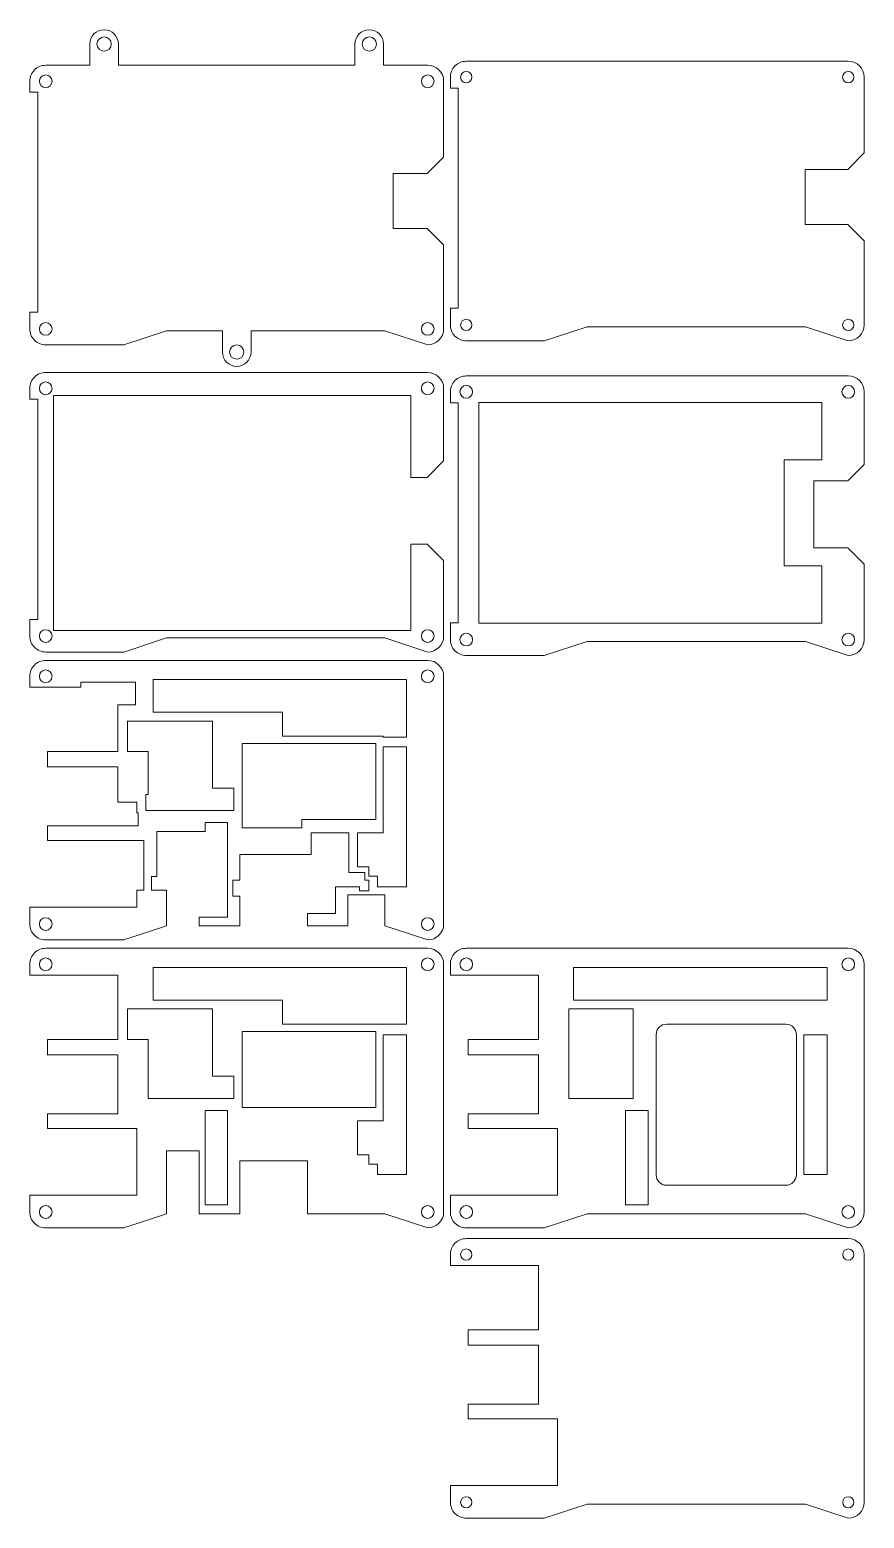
# Model space of a CAD drawing. Header units: millimetres. Extents: x 7 to 207, y 74 to 431.
import ezdxf

# ---------------------------------------------------------------- set-up
doc = ezdxf.new("R2010")
doc.units = ezdxf.units.MM

msp = doc.modelspace()

# ---------------------------------------------------------------- linework, layer by layer
at = {"color": 7, "linetype": 'Continuous', "lineweight": 15}
for p, q in [((21.39, 427.12), (21.39, 422.04)), ((28.25, 427.12), (28.25, 422.04)), ((84.89, 422.04), (84.89, 427.12)), ((91.75, 427.12), (91.75, 422.04)), ((21.39, 422.04), (10.83, 422.04)), ((84.89, 422.04), (28.25, 422.04)), ((102.32, 422.04), (91.75, 422.04)), ((203.03, 423), (111.54, 423)), ((7.02, 418.21), (7.02, 415.6)), ((106.13, 400.07), (106.13, 418.23)), ((107.73, 419.18), (107.73, 416.56)), ((206.84, 401.04), (206.84, 419.19)), ((7.02, 415.6), (8.92, 415.6)), ((8.92, 415.6), (8.92, 362.9)), ((107.73, 416.56), (109.64, 416.56)), ((109.64, 416.56), (109.64, 363.87)), ((102.2, 396.14), (106.13, 400.07)), ((202.91, 397.11), (206.84, 401.04)), ((94.07, 396.14), (102.2, 396.14)), ((94.07, 382.93), (94.07, 396.14)), ((192.68, 397.11), (202.91, 397.11)), ((192.68, 383.9), (192.68, 397.11)), ((102.2, 382.93), (94.07, 382.93)), ((106.13, 379), (102.2, 382.93)), ((202.91, 383.9), (192.68, 383.9)), ((206.84, 379.97), (202.91, 383.9)), ((106.13, 358.89), (106.13, 379)), ((206.84, 359.85), (206.84, 379.97)), ((107.73, 363.87), (107.73, 359.88)), ((109.64, 363.87), (107.73, 363.87)), ((7.02, 362.9), (7.02, 358.91)), ((8.92, 362.9), (7.02, 362.9)), ((29.52, 355.08), (39.76, 358.44)), ((39.76, 358.44), (53.14, 358.44)), ((53.14, 353.36), (53.14, 358.44)), ((60, 358.44), (60, 353.36)), ((60, 358.44), (92.08, 358.44)), ((92.08, 358.44), (102.32, 355.08)), ((130.23, 356.04), (140.47, 359.41)), ((140.47, 359.41), (192.79, 359.41)), ((192.79, 359.41), (203.03, 356.04)), ((10.83, 355.08), (29.52, 355.08)), ((111.54, 356.04), (130.23, 356.04)), ((102.32, 348.48), (10.83, 348.48)), ((203.03, 347.64), (111.54, 347.64)), ((7.02, 344.66), (7.02, 342.04)), ((12.71, 342.94), (98.27, 342.94)), ((12.71, 286.65), (12.71, 342.94)), ((98.27, 342.94), (98.27, 323.35)), ((106.13, 327.28), (106.13, 344.67)), ((107.73, 343.82), (107.73, 341.21)), ((206.84, 326.44), (206.84, 343.83)), ((7.02, 342.04), (8.92, 342.04)), ((8.92, 342.04), (8.92, 289.34)), ((107.73, 341.21), (109.64, 341.21)), ((109.64, 341.21), (109.64, 288.51)), ((114.54, 341.29), (196.68, 341.29)), ((114.54, 341.29), (114.54, 288.4)), ((196.68, 341.29), (196.68, 327.55)), ((102.2, 323.35), (106.13, 327.28)), ((187.67, 327.55), (187.67, 302.15)), ((196.68, 327.55), (187.67, 327.55)), ((206.84, 326.44), (202.91, 322.51)), ((98.27, 323.35), (102.2, 323.35)), ((202.91, 322.51), (194.78, 322.51)), ((194.78, 306.51), (194.78, 322.51)), ((98.27, 307.34), (98.27, 286.65)), ((98.27, 307.34), (102.2, 307.34)), ((102.2, 307.34), (106.13, 303.41)), ((106.13, 285.33), (106.13, 303.41)), ((194.78, 306.51), (202.91, 306.51)), ((202.91, 306.51), (206.84, 302.58)), ((196.68, 302.15), (187.67, 302.15)), ((196.68, 288.4), (196.68, 302.15)), ((206.84, 284.5), (206.84, 302.58)), ((7.02, 289.34), (7.02, 285.36)), ((8.92, 289.34), (7.02, 289.34)), ((12.71, 286.65), (98.27, 286.65)), ((107.73, 288.51), (107.73, 284.52)), ((109.64, 288.51), (107.73, 288.51)), ((114.54, 288.4), (196.68, 288.4)), ((39.76, 284.89), (29.52, 281.52)), ((92.08, 284.89), (39.76, 284.89)), ((92.08, 284.89), (102.32, 281.52)), ((130.23, 280.69), (140.47, 284.05)), ((140.47, 284.05), (192.79, 284.05)), ((192.79, 284.05), (203.03, 280.69)), ((29.52, 281.52), (10.83, 281.52)), ((102.32, 279.52), (10.83, 279.52)), ((111.54, 280.69), (130.23, 280.69)), ((7.02, 275.7), (7.02, 273.08)), ((97.24, 274.91), (36.54, 274.91)), ((36.54, 267.1), (36.54, 274.91)), ((97.24, 274.91), (97.24, 261.1)), ((106.13, 216.37), (106.13, 275.71)), ((19.27, 273.08), (7.02, 273.08)), ((32.35, 274.28), (19.27, 274.28)), ((19.27, 274.28), (19.27, 273.08)), ((32.35, 268.89), (32.35, 274.28)), ((28.1, 268.89), (28.1, 257.67)), ((32.35, 268.89), (28.1, 268.89)), ((50.79, 264.99), (30.41, 264.99)), ((30.41, 264.99), (30.41, 257.67)), ((36.54, 267.1), (67.56, 267.1)), ((50.79, 264.99), (50.79, 248.92)), ((67.56, 267.1), (67.56, 261.39)), ((67.56, 261.39), (91.65, 261.39)), ((91.65, 261.1), (91.65, 261.39)), ((97.24, 261.1), (91.65, 261.1)), ((11.26, 257.67), (11.26, 254.01)), ((11.26, 257.67), (28.1, 257.67)), ((30.41, 257.67), (35.36, 257.67)), ((35.36, 257.67), (35.36, 247.39)), ((89.87, 259.61), (57.9, 259.61)), ((57.9, 259.61), (57.9, 239.38)), ((89.87, 259.61), (89.87, 241.37)), ((91.65, 258.81), (97.24, 258.81)), ((91.65, 258.81), (91.65, 238.22)), ((97.24, 258.81), (97.24, 225.31)), ((11.26, 254.01), (28.1, 254.01)), ((28.1, 254.01), (28.1, 245.56)), ((34.85, 247.39), (35.36, 247.39)), ((34.85, 243.58), (34.85, 247.39)), ((55.87, 248.92), (50.79, 248.92)), ((55.87, 248.92), (55.87, 243.58)), ((28.1, 245.56), (32.69, 245.56)), ((32.69, 245.56), (32.69, 243.02)), ((32.69, 243.02), (32.95, 243.02)), ((32.95, 239.89), (32.95, 243.02)), ((55.87, 243.58), (34.85, 243.58)), ((11.26, 239.89), (11.26, 236.39)), ((32.95, 239.89), (11.26, 239.89)), ((48.98, 238.5), (48.98, 240.65)), ((48.98, 240.65), (54.39, 240.65)), ((54.39, 240.65), (54.39, 218.05)), ((72.13, 239.38), (57.9, 239.38)), ((89.87, 241.37), (72.13, 241.37)), ((72.13, 241.37), (72.13, 239.38)), ((11.26, 236.39), (34.3, 236.39)), ((34.3, 224.45), (34.3, 236.39)), ((37.47, 238.5), (48.98, 238.5)), ((37.47, 227.75), (37.47, 238.5)), ((83.45, 238.22), (74.41, 238.22)), ((74.41, 233.01), (74.41, 238.22)), ((83.45, 228.7), (83.45, 238.22)), ((85.48, 238.22), (85.48, 230.09)), ((91.65, 238.22), (85.48, 238.22)), ((57.31, 233.01), (74.41, 233.01)), ((57.31, 233.01), (57.31, 226.89)), ((83.45, 228.7), (87.25, 228.7)), ((85.48, 230.09), (88.18, 230.09)), ((87.25, 228.7), (87.25, 226.84)), ((88.18, 230.09), (88.18, 227.83)), ((36.2, 227.75), (37.47, 227.75)), ((36.2, 227.75), (36.2, 224.45)), ((57.31, 226.89), (55.64, 226.89)), ((55.64, 226.89), (55.64, 223.03)), ((80.24, 225.31), (80.24, 218.91)), ((85.98, 225.31), (80.24, 225.31)), ((85.98, 224.3), (85.98, 225.31)), ((88.18, 226.84), (87.25, 226.84)), ((88.18, 227.83), (90.3, 227.83)), ((88.18, 224.3), (88.18, 226.84)), ((90.3, 227.83), (90.3, 225.31)), ((97.24, 225.31), (90.3, 225.31)), ((32.66, 220.39), (32.66, 224.45)), ((32.66, 224.45), (34.3, 224.45)), ((36.2, 224.45), (39.76, 224.45)), ((39.76, 224.45), (39.76, 215.93)), ((57.31, 223.03), (55.64, 223.03)), ((57.31, 215.93), (57.31, 223.03)), ((92.08, 223.33), (83.19, 223.33)), ((83.19, 223.33), (83.19, 215.93)), ((85.98, 224.3), (88.18, 224.3)), ((92.08, 223.33), (92.08, 215.93)), ((7.02, 220.39), (7.02, 216.4)), ((7.02, 220.39), (32.66, 220.39)), ((47.57, 215.93), (47.57, 218.05)), ((47.57, 218.05), (54.39, 218.05)), ((73.54, 218.91), (73.54, 215.93)), ((80.24, 218.91), (73.54, 218.91)), ((39.76, 215.93), (29.52, 212.56)), ((57.31, 215.93), (47.57, 215.93)), ((83.19, 215.93), (73.54, 215.93)), ((92.08, 215.93), (102.32, 212.56)), ((29.52, 212.56), (10.83, 212.56)), ((10.83, 210.56), (102.32, 210.56)), ((111.54, 210.56), (203.03, 210.56)), ((7.02, 204.12), (7.02, 206.74)), ((28.1, 204.12), (7.02, 204.12)), ((28.1, 188.71), (28.1, 204.12)), ((36.54, 205.95), (97.24, 205.95)), ((36.54, 198.14), (36.54, 205.95)), ((97.24, 205.95), (97.24, 192.43)), ((106.13, 206.75), (106.13, 147.41)), ((107.73, 204.12), (107.73, 206.74)), ((128.81, 204.12), (107.73, 204.12)), ((128.81, 188.71), (128.81, 204.12)), ((137.26, 205.95), (197.95, 205.95)), ((137.26, 198.14), (137.26, 205.95)), ((197.95, 205.95), (197.95, 198.14)), ((206.84, 206.75), (206.84, 147.41)), ((67.56, 198.14), (36.54, 198.14)), ((67.56, 192.43), (67.56, 198.14)), ((197.95, 198.14), (137.26, 198.14)), ((30.41, 196.03), (50.79, 196.03)), ((30.41, 188.71), (30.41, 196.03)), ((50.79, 196.03), (50.79, 179.96)), ((136.08, 196.03), (151.51, 196.03)), ((136.08, 174.62), (136.08, 196.03)), ((151.51, 196.03), (151.51, 174.62)), ((57.9, 172.41), (57.9, 190.65)), ((57.9, 190.65), (89.87, 190.65)), ((97.24, 192.43), (67.56, 192.43)), ((89.87, 190.65), (89.87, 172.41)), ((91.65, 189.86), (97.24, 189.86)), ((91.65, 169.26), (91.65, 189.86)), ((97.24, 189.86), (97.24, 156.36)), ((157.01, 156.36), (157.01, 189.86)), ((159.55, 192.4), (188.05, 192.4)), ((190.59, 189.86), (190.59, 156.36)), ((192.36, 189.86), (197.95, 189.86)), ((192.36, 156.36), (192.36, 189.86)), ((197.95, 189.86), (197.95, 156.36)), ((11.26, 185.05), (11.26, 188.71)), ((11.26, 188.71), (28.1, 188.71)), ((35.36, 188.71), (30.41, 188.71)), ((35.36, 174.62), (35.36, 188.71)), ((111.97, 185.05), (111.97, 188.71)), ((111.97, 188.71), (128.81, 188.71)), ((28.1, 185.05), (11.26, 185.05)), ((28.1, 170.93), (28.1, 185.05)), ((128.81, 185.05), (111.97, 185.05)), ((128.81, 170.93), (128.81, 185.05)), ((50.79, 179.96), (55.87, 179.96)), ((55.87, 179.96), (55.87, 174.62)), ((55.87, 174.62), (35.36, 174.62)), ((48.98, 171.69), (54.39, 171.69)), ((48.98, 149.09), (48.98, 171.69)), ((54.39, 171.69), (54.39, 149.09)), ((89.87, 172.41), (57.9, 172.41)), ((151.51, 174.62), (136.08, 174.62)), ((149.7, 171.69), (155.1, 171.69)), ((149.7, 149.09), (149.7, 171.69)), ((155.1, 171.69), (155.1, 149.09)), ((11.26, 167.43), (11.26, 170.93)), ((11.26, 170.93), (28.1, 170.93)), ((85.48, 169.26), (91.65, 169.26)), ((85.48, 161.13), (85.48, 169.26)), ((111.97, 167.43), (111.97, 170.93)), ((111.97, 170.93), (128.81, 170.93)), ((32.66, 167.43), (11.26, 167.43)), ((32.66, 151.43), (32.66, 167.43)), ((133.37, 167.43), (111.97, 167.43)), ((133.37, 151.43), (133.37, 167.43)), ((47.57, 162.02), (39.76, 162.02)), ((39.76, 162.02), (39.76, 146.97)), ((47.57, 146.97), (47.57, 162.02)), ((88.18, 161.13), (85.48, 161.13)), ((88.18, 158.87), (88.18, 161.13)), ((73.54, 159.67), (57.31, 159.67)), ((57.31, 159.67), (57.31, 146.97)), ((73.54, 146.97), (73.54, 159.67)), ((90.3, 158.87), (88.18, 158.87)), ((90.3, 156.36), (90.3, 158.87)), ((97.24, 156.36), (90.3, 156.36)), ((188.05, 153.82), (159.55, 153.82)), ((197.95, 156.36), (192.36, 156.36)), ((7.02, 147.44), (7.02, 151.43)), ((7.02, 151.43), (32.66, 151.43)), ((107.73, 147.44), (107.73, 151.43)), ((107.73, 151.43), (133.37, 151.43)), ((39.76, 146.97), (29.52, 143.6)), ((57.31, 146.97), (47.57, 146.97)), ((54.39, 149.09), (48.98, 149.09)), ((92.08, 146.97), (73.54, 146.97)), ((102.32, 143.6), (92.08, 146.97)), ((140.47, 146.97), (130.23, 143.6)), ((192.79, 146.97), (140.47, 146.97)), ((155.1, 149.09), (149.7, 149.09)), ((203.03, 143.6), (192.79, 146.97)), ((29.52, 143.6), (10.83, 143.6)), ((130.23, 143.6), (111.54, 143.6)), ((111.54, 141.03), (203.03, 141.03)), ((107.73, 134.59), (107.73, 137.2)), ((206.84, 137.22), (206.84, 77.88)), ((107.73, 134.59), (128.81, 134.59)), ((128.81, 134.59), (128.81, 119.18)), ((128.81, 119.18), (111.97, 119.18)), ((111.97, 115.52), (111.97, 119.18)), ((111.97, 115.52), (128.81, 115.52)), ((128.81, 115.52), (128.81, 101.4)), ((128.81, 101.4), (111.97, 101.4)), ((111.97, 97.89), (111.97, 101.4)), ((133.37, 97.89), (111.97, 97.89)), ((133.37, 81.89), (133.37, 97.89)), ((107.73, 81.89), (133.37, 81.89)), ((107.73, 77.9), (107.73, 81.89)), ((140.47, 77.43), (130.23, 74.07)), ((192.79, 77.43), (140.47, 77.43)), ((203.03, 74.07), (192.79, 77.43)), ((130.23, 74.07), (111.54, 74.07))]:
    msp.add_line(p, q, dxfattribs=at)
for centre, radius in [((24.82, 427.12), 1.71), ((88.32, 427.12), 1.71), ((10.83, 418.23), 1.52), ((102.32, 418.23), 1.52), ((111.54, 419.19), 1.36), ((203.03, 419.19), 1.36), ((10.83, 358.89), 1.52), ((102.32, 358.89), 1.52), ((111.54, 359.85), 1.36), ((203.03, 359.85), 1.36), ((56.57, 353.36), 1.71), ((10.83, 344.67), 1.52), ((102.32, 344.67), 1.52), ((111.54, 343.83), 1.52), ((203.03, 343.83), 1.52), ((10.83, 285.33), 1.52), ((102.32, 285.33), 1.52), ((111.54, 284.5), 1.52), ((203.03, 284.5), 1.52), ((10.83, 275.71), 1.52), ((102.32, 275.71), 1.52), ((10.83, 216.37), 1.52), ((102.32, 216.37), 1.52), ((10.83, 206.75), 1.52), ((102.32, 206.75), 1.52), ((111.54, 206.75), 1.52), ((203.03, 206.75), 1.52), ((10.83, 147.41), 1.52), ((102.32, 147.41), 1.52), ((111.54, 147.41), 1.52), ((203.03, 147.41), 1.52), ((111.54, 137.22), 1.35), ((203.03, 137.22), 1.35), ((111.54, 77.88), 1.35), ((203.03, 77.88), 1.35)]:
    msp.add_circle(centre, radius, dxfattribs=at)
for centre, radius, start, end in [((24.82, 427.12), 3.43, 0, 180), ((88.32, 427.12), 3.43, 0, 180), ((10.83, 418.23), 3.81, 90, 180.2076), ((102.32, 418.23), 3.81, 0, 90), ((111.54, 419.19), 3.81, 90, 180.2076), ((203.03, 419.19), 3.81, 0, 90), ((10.83, 358.89), 3.81, 179.5849, 270), ((102.32, 358.89), 3.81, 270, 0), ((111.54, 359.85), 3.81, 179.5849, 270), ((203.03, 359.85), 3.81, 270, 0), ((56.57, 353.36), 3.43, 180, 0), ((10.83, 344.67), 3.81, 90, 180.2076), ((102.32, 344.67), 3.81, 0, 90), ((111.54, 343.83), 3.81, 90, 180.2076), ((203.03, 343.83), 3.81, 0, 90), ((10.83, 285.33), 3.81, 179.5849, 270), ((102.32, 285.33), 3.81, 270, 0), ((111.54, 284.5), 3.81, 179.5849, 270), ((203.03, 284.5), 3.81, 270, 0), ((10.83, 275.71), 3.81, 90, 180.2076), ((102.32, 275.71), 3.81, 0, 90), ((10.83, 216.37), 3.81, 179.5849, 270), ((102.32, 216.37), 3.81, 270, 0), ((10.83, 206.75), 3.81, 90, 180.2076), ((102.32, 206.75), 3.81, 0, 90), ((111.54, 206.75), 3.81, 90, 180.2076), ((203.03, 206.75), 3.81, 0, 90), ((159.55, 189.86), 2.54, 90, 180), ((188.05, 189.86), 2.54, 0, 90), ((159.55, 156.36), 2.54, 180, 270), ((188.05, 156.36), 2.54, 270, 0), ((10.83, 147.41), 3.81, 179.5849, 270), ((102.32, 147.41), 3.81, 270, 0), ((111.54, 147.41), 3.81, 179.5849, 270), ((203.03, 147.41), 3.81, 270, 0), ((111.54, 137.22), 3.81, 90, 180.2076), ((203.03, 137.22), 3.81, 0, 90), ((111.54, 77.88), 3.81, 179.5849, 270), ((203.03, 77.88), 3.81, 270, 0)]:
    msp.add_arc(centre, radius, start, end, dxfattribs=at)

doc.saveas('drawing.dxf')
